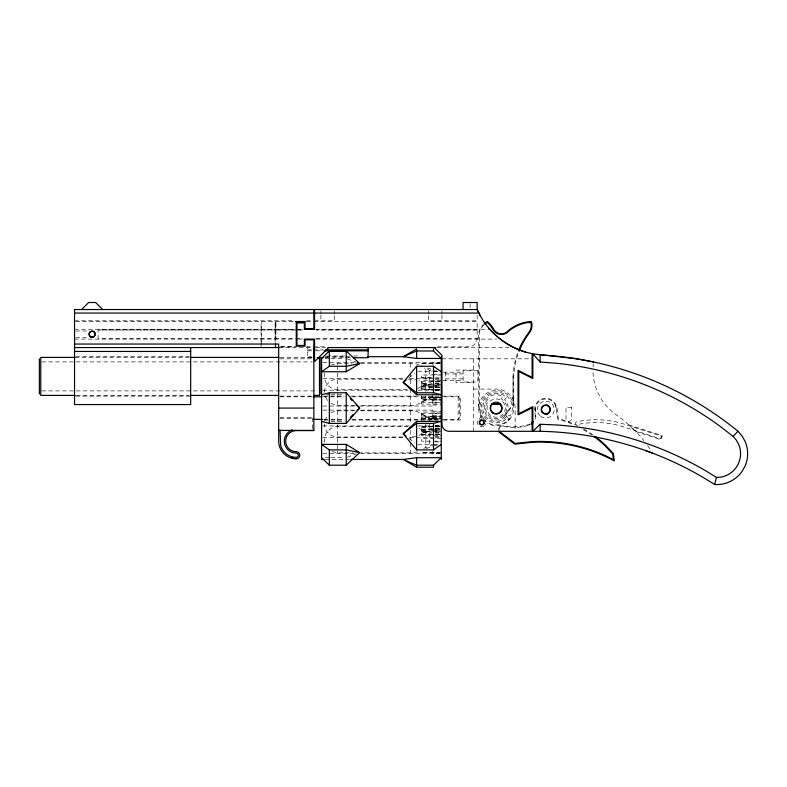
<?xml version="1.0" encoding="UTF-8"?>
<svg xmlns="http://www.w3.org/2000/svg" width="787" height="787" viewBox="0 0 787 787"><rect width="100%" height="100%" fill="white"/><g stroke="black" fill="none" stroke-linecap="round" stroke-linejoin="round"><path stroke-width="0.59" stroke-dasharray="3.94 2.95" d="M261.068 346.831L261.068 343.211M261.068 342.001L261.068 321.509M261.766 344.411L261.776 321.509M275.145 346.831L275.145 343.211M275.145 342.001L275.145 321.509L275.145 338.4L98.119 338.4L98.119 329.95L275.145 329.92L98.119 329.95M275.844 346.86L275.853 321.509L275.853 338.4L302.857 338.4M483.867 324.942A16.891 16.891 0 0 0 479.558 331.986L479.263 408.03L479.844 412.447L481.536 416.52A16.891 16.891 0 0 0 508.097 420.022L509.012 418.832L504.447 415.329L513.055 404.115L513.055 376.383A77.077 77.077 0 0 1 518.112 351.71M593.034 367.008L593.339 363.988M324.864 373.028C322.572 380.997 329.212 389.654 337.505 389.506L410.283 389.506M324.411 392.241C324.372 385.237 330.501 379.108 337.505 379.147L403.013 379.147M324.864 420.533L327.559 415.566M479.175 419.196L480.916 416.874M443.475 419.343L458.152 419.343L459.559 417.936L459.559 398.222L458.152 396.815L443.415 396.815M408.955 377.829L414.71 373.264M423.652 448.452L432.112 444.891L437.887 444.891M440.199 381.547C431.571 379.698 424.547 384.804 417.513 388.591M432.112 396.697L432.112 397.386C424.331 398.97 418.723 406.466 410.283 405.335L360.554 405.335M440.199 429.053C432.289 427.656 425.187 431.365 418.871 435.565M330.963 365.07L337.505 363.319L352.064 363.319M330.963 412.575L337.505 410.824L354.494 410.824M347.352 457.286L356.295 453.863M417.513 451.935L411.749 452.899L360.554 452.85M421.547 386.309L432.811 383.308M426.052 448.462L432.811 446.662M432.811 397.514L421.547 400.111L421.547 404.125L441.261 404.125M421.547 401.527L432.811 398.92M432.811 429.181L421.547 431.778L421.547 435.801L441.261 435.801M431.689 430.853L421.547 433.194L432.811 430.607M416.107 436.519L410.283 437.011M307.461 357.15L312.832 356.432M421.547 398.419L432.811 396.914M421.547 427.646L432.811 426.141M421.547 430.096L432.811 428.59M348.041 357.485L350.333 357.19M360.554 363.319L411.749 363.269L416.107 363.81L420.189 365.404M360.554 410.824L410.283 410.824C418.723 409.702 424.331 417.189 432.112 418.782L432.112 420.288M74.539 320.801L294.22 320.801M306.497 320.801L312.626 320.801M314.564 320.801L334.268 320.801L334.268 315.174M75.768 321.509L294.259 321.509M306.537 321.509L312.675 321.509M313.905 321.509L477.158 321.509L477.158 338.4A8.45 8.45 0 0 1 468.708 346.841L436.815 346.841M74.539 329.251L295.036 329.251M315.784 329.251L489.878 329.251M75.719 331.002L88.616 331.002M75.719 337.338L88.616 337.338M316.354 338.4L477.158 338.4M74.539 339.099L295.036 339.099M315.784 339.099L496.705 339.099M280.713 346.851L295.302 346.851M280.762 346.831L295.509 346.831M306.576 346.841L326.241 346.841M278.667 347.569L312.646 347.549M315.735 347.549L325.572 347.549M436.677 347.549L509.169 347.559M307.461 349.881L312.311 349.881M313.531 349.881L323.231 349.881M307.461 350.835L314.741 350.835M315.951 350.835L323.231 350.835M326.92 355.99L346.241 355.99M353.491 355.99L359.531 355.99M75.768 356.698L189.46 356.698M325.257 356.698L349.615 356.698M75.139 357.406L189.333 357.406M280.192 357.406L313.354 357.406M312.311 357.721L307.461 357.721L307.461 346.841M325.661 357.721L343.85 357.721M345.07 357.721L349.92 357.721M325.12 358.449L329.812 358.449M330.983 358.449L343.889 358.449M279.877 358.813L312.646 358.813M441.96 358.813L532.13 358.813M41.809 361.902L75.001 361.902M76.231 361.902L312.291 361.902M322.818 362.61L355.793 362.61M360.672 362.61L441.261 362.61M441.261 362.886L432.811 362.886L432.811 364.971M440.1 363.328L421.547 363.328L421.547 366.516M421.547 363.515L441.261 363.515M473.636 370.067L456.037 370.067L456.037 382.738L473.636 382.738M432.811 370.923L437.641 370.923M437.887 371.277L432.112 371.277L424.173 368.041M417.799 371.749L431.876 371.749M433.047 371.749L437.739 371.749M443.13 372.182L463.081 372.182M445.481 373.943L463.081 373.943M432.811 374.297L440.051 374.297M441.261 375.005L421.547 374.996L421.547 377.829L432.811 377.829M421.547 377.819L441.261 377.819M322.818 378.449L404.705 378.449M409.594 378.449L432.811 378.449M435.221 378.517L440.051 378.517M445.481 378.872L463.081 378.872M407.863 379.147L416.107 379.649M435.221 379.482L440.051 379.482M441.261 380.367L421.547 380.367L421.547 384.381L432.811 386.978M443.13 380.633L463.081 380.633M435.221 381.597L440.051 381.597M421.547 381.774L441.261 381.774M435.221 383.121L440.051 383.121M435.221 383.653L440.051 383.692M441.261 384.568L421.547 384.568L421.547 389.496L440.1 389.496M435.221 384.882L440.051 384.882M432.811 385.345L440.051 385.345M435.221 385.728L440.051 385.719M432.811 386.751L440.051 386.771M435.221 386.988L440.051 386.988M421.547 387.007L441.261 387.145M435.221 387.312L440.051 387.312M435.221 387.657L440.051 387.657M435.221 387.666L441.261 387.666M473.636 389.073L496.154 389.073A19.006 19.006 0 0 1 515.16 408.079L515.16 430.086M421.547 389.309L441.261 389.309M435.221 389.929L440.051 389.929M435.221 390.116L440.051 390.116M322.818 390.204L408.296 390.204M418.054 390.204L433.932 390.204M435.152 390.204L441.261 390.204M435.221 390.431L440.051 390.431M41.809 390.903L75.001 390.903M76.231 390.903L314.751 390.903M326.29 394.779L329.812 394.779M330.983 394.779L343.889 394.779M76.319 395.408L189.146 395.408M75.768 396.117L190.68 396.117M279.877 396.117L312.646 396.117M324.037 396.117L344.795 396.117M350.904 396.117L415.615 396.117M441.96 396.117L460.257 396.117L460.257 420.042L441.96 420.042M280.074 396.815L313.236 396.815M323.054 396.815L343.939 396.815M352.527 396.815L442.186 396.815M432.811 397.169L440.051 397.169M421.547 397.474L441.261 397.474L432.811 397.494M432.811 397.73L441.261 397.71M432.811 398.763L440.051 398.763M432.811 399.137L440.051 399.147M432.811 399.609L441.261 399.609M441.261 399.914L421.547 399.914L421.547 395.959M432.811 400.829L441.261 400.829M421.547 402.718L441.261 402.708M432.811 402.895L441.261 402.895M432.811 405.01L441.261 405.01M330.963 403.583L337.505 405.335L355.704 405.335M322.818 406.043L354.593 406.043M359.482 406.043L432.811 406.043L432.811 394.061M322.818 410.125L355.822 410.125M360.712 410.125L432.811 410.125L432.811 421.704M432.811 411.158L441.261 411.158M441.261 412.034L421.547 412.044L421.547 416.057L432.811 418.654M432.811 413.264L441.261 413.264M421.547 413.45L441.261 413.45M432.811 415.329L441.261 415.329M441.261 416.244L421.547 416.254L421.547 420.199M432.811 416.559L441.261 416.559M432.811 417.012L440.051 417.021M432.811 417.395L441.261 417.395M280.074 417.838L312.449 417.838L313.856 418.399M279.877 418.172L312.646 418.172M432.811 418.428L441.261 418.448M421.547 418.694L441.261 418.664M432.811 418.812L441.261 418.822M432.811 418.989L440.051 418.989M323.644 419.343L329.753 419.343M330.973 419.343L344.431 419.343M351.769 419.343L442.255 419.343M324.037 420.042L344.795 420.042M352.123 420.042L440.041 420.042M330.983 421.379L343.889 421.379M435.221 425.728L441.261 425.728M322.818 425.954L409.515 425.954M418.054 425.954L433.932 425.954M435.152 425.954L441.261 425.954M435.221 426.042L441.261 426.042M435.221 426.239L441.261 426.239M407.863 426.662L337.505 426.662C329.212 426.505 322.572 435.172 324.864 443.14M440.1 426.672L421.547 426.672L421.547 431.591L441.261 431.591M421.547 426.859L441.261 426.859M435.221 428.502L441.261 428.502M435.221 428.846L440.051 428.846M421.547 429.151L441.261 429.151M432.811 429.407L440.051 429.387M435.221 430.44L440.051 430.44M432.811 430.814L440.051 430.814M435.221 431.276L440.051 431.276M435.221 432.506L441.261 432.476M435.221 433.047L441.261 433.047M421.547 434.385L441.261 434.385M421.547 434.385L440.1 434.385M440.199 434.621C432.289 436.018 425.187 432.309 418.871 428.108M435.221 436.677L440.051 436.677M403.013 437.011L337.505 437.011C330.501 437.051 324.372 430.922 324.411 423.918M435.221 437.641L440.051 437.641M322.818 437.71L403.485 437.71M409.594 437.71L432.811 437.71M441.261 438.349L421.547 438.349L421.547 441.173L441.261 441.173M435.221 441.861L441.261 441.861M417.799 444.409L431.876 444.409M433.047 444.409L438.91 444.409M432.811 445.255L437.641 445.255M441.261 452.663L421.547 452.663L440.1 452.85M332.016 451.531L337.505 452.85L353.274 452.85M440.051 453.273L432.811 453.273L432.811 451.197M322.818 453.548L355.793 453.548M360.672 453.548L441.261 453.548M325.12 457.709L329.812 457.709M330.983 457.709L343.889 457.709M325.257 459.46L349.615 459.46M296.965 329.251L303.3 329.261M298.017 339.099L303.3 339.108M325.238 357.19L327.54 357.485M421.547 386.073L432.811 387.568M421.547 417.74L432.811 419.245M421.547 388.512L432.811 390.027M421.547 382.974L432.811 385.561M421.547 414.641L432.811 417.228M432.112 387.106L425.246 384.469L418.871 380.593M427.184 368.021L432.811 369.516M421.547 429.869L432.811 432.86M628.862 424.921L662.359 435.713L661.07 439.736L635.778 431.581L624.888 421.36L616.398 414.897A54.824 54.824 0 0 1 592.995 372.064M347.352 358.872L356.295 362.295M408.955 438.329L414.71 442.894M327.559 400.593L324.864 395.635M555.533 405.521L556.252 408.227M535.317 408.187L535.839 417.356A10.693 10.693 0 0 1 534.225 421.104M499.401 429.368L499.096 427.066L503.877 426.436L506.494 426.928A48.666 48.666 0 0 0 528.579 425.305M499.047 432.043L498.309 426.465L503.896 425.728A47.948 47.948 0 0 0 528.362 424.626L529.267 424.301A9.995 9.995 0 0 0 530.123 423.888M513.055 376.383L513.055 404.115M478.565 408.079L478.565 332.97A17.599 17.599 0 0 1 483.375 324.441M477.158 315.174L477.158 320.801L428.59 320.801L428.59 315.174M473.636 358.813L473.636 431.306M470.114 303.674L470.114 308.366M458.152 396.815L458.152 419.343M445.481 372.182L445.481 380.633M441.96 310.668L441.96 314.043M441.96 315.174L441.96 320.801M429.289 370.077L429.289 382.748M429.289 385.905L429.289 392.241M429.289 396.727L429.289 398.576M429.289 417.582L429.289 420.75M429.289 423.918L429.289 430.253M429.289 433.421L429.289 446.091M428.59 310.668L428.59 314.043M425.797 368.906L425.797 383.918M425.797 384.735L425.797 392.241M425.797 395.999L425.797 399.747M425.797 416.412L425.797 420.169M425.797 423.918L425.797 431.424M425.797 432.25L425.797 447.262M410.283 363.319L410.283 369.87M410.283 373.028L410.283 385.699M410.283 388.857L410.283 405.335M410.283 410.824L410.283 423.918M410.283 430.459L410.283 439.756M410.283 443.14L410.283 452.85M337.505 363.319L337.505 365.07M337.505 367.155L337.505 369.87M337.505 373.028L337.505 405.335M337.505 410.824L337.505 449.013M337.505 451.089L337.505 452.85M334.268 310.668L334.268 314.043M320.899 310.668L320.899 314.043M320.899 315.174L320.899 320.801M312.449 417.838L312.449 429.2M632.837 428.482A131.862 131.862 0 0 1 643.982 440.769M647.573 445.491A131.862 131.862 0 0 1 650.957 450.361M485.805 423.603A4.22 4.22 0 0 1 484.713 425.501M483.838 426.17A4.22 4.22 0 0 1 479.617 426.17M478.073 424.626A4.22 4.22 0 0 1 478.073 420.406M484.713 419.53A4.22 4.22 0 0 1 485.805 421.419M483.995 418.763A16.193 16.193 0 0 1 484.221 397.15A16.193 16.193 0 0 1 505.726 395.025A16.193 16.193 0 0 1 510.183 416.175L507.743 414.769A13.369 13.369 0 0 1 489.475 419.658A13.369 13.369 0 0 1 484.576 401.39A13.369 13.369 0 0 1 502.844 396.5L501.437 398.94A10.556 10.556 0 0 1 505.303 413.362A10.556 10.556 0 0 1 490.881 417.228A10.556 10.556 0 0 1 487.015 402.806L488.235 403.505A9.149 9.149 0 0 0 495.357 417.199A9.149 9.149 0 0 0 504.762 404.951A9.149 9.149 0 0 0 489.691 401.606L487.694 399.619A11.962 11.962 0 0 0 487.694 416.539A11.962 11.962 0 0 0 504.624 416.539A11.962 11.962 0 0 0 504.624 399.619L506.612 397.632A14.786 14.786 0 0 0 485.707 397.632A14.786 14.786 0 0 0 485.707 418.536A14.786 14.786 0 0 0 506.612 418.536L508.599 420.524L509.996 418.704L505.431 415.192L513.754 404.351L513.754 376.402A76.388 76.388 0 0 1 519.145 350.992M482.195 418.792A17.599 17.599 0 0 1 491.609 391.08A17.599 17.599 0 0 1 513.606 410.381A17.599 17.599 0 0 1 487.36 423.317M577.904 425.964A110.318 110.318 0 0 0 558.327 418.556L556.95 408.089A11.264 11.264 0 0 0 544.309 398.399A11.264 11.264 0 0 0 534.619 411.03L535.308 416.264A9.995 9.995 0 0 1 534.147 419.894M583.747 429.063A110.318 110.318 0 0 1 593.054 434.975M530.458 424.508A10.693 10.693 0 0 1 528.579 425.305M535.317 410.942A10.556 10.556 0 0 1 544.407 399.098A10.556 10.556 0 0 1 556.252 408.187L557.688 419.107L563.384 420.819A109.619 109.619 0 0 1 573.615 424.744M583.403 429.672A109.619 109.619 0 0 1 591.755 434.926M661.473 436.165L660.618 438.851L620.412 425.895A90.102 90.102 0 0 0 577.205 424.587A1.407 1.407 0 0 1 575.533 423.504A1.407 1.407 0 0 1 576.615 421.832A92.974 92.974 0 0 1 595.277 419.756L602.783 419.992A92.974 92.974 0 0 1 621.277 423.219L661.473 436.165M302.857 329.93L275.853 329.92L302.857 329.94M477.158 329.95L316.354 329.93L477.158 329.95M477.857 370.775L463.081 370.775L463.081 382.039L477.857 382.039L477.857 370.775M571.618 407.213L565.991 407.213L565.991 418.477A2.814 2.814 0 0 0 568.804 421.291A2.814 2.814 0 0 0 571.618 418.477L571.618 407.213M540.639 416.264A8.45 8.45 0 0 0 554.156 410.666A8.45 8.45 0 0 0 542.548 401.763A8.45 8.45 0 0 0 540.639 416.264"/><path stroke-width="1.18" d="M313.856 358.813L313.856 347.569M532.838 431.306L540.157 431.306A334.465 334.465 0 0 1 714.596 484.497L716.475 477.394L705.004 470.38A341.509 341.509 0 0 0 555.996 424.941L540.157 424.262L532.838 431.306L532.838 406.672L518.761 413.706L518.761 371.474L532.838 378.517L532.838 353.875L575.877 358.695L593.536 361.981M484.103 423.15L483.464 424.252M500.866 411.69L501.339 411.07M441.261 371.749L433.519 366.27L416.618 366.27L403.21 382.393L416.618 394.779L441.261 394.779L433.519 392.782L416.618 392.782L403.21 382.393L406.082 380.111M321.598 421.379L329.34 423.386L346.231 423.386L359.649 408.079L346.231 392.782L329.34 392.782L321.598 394.779M532.838 353.875L540.157 362L557.324 363.348A334.101 334.101 0 0 1 719.613 425.954L733.12 436.382L737.99 431.246L742.102 436.028L745.161 441.546A30.89 30.89 0 0 1 745.043 466.111L741.925 471.6A30.89 30.89 0 0 1 714.596 484.497M81.582 309.537L88.616 302.503L95.66 302.503L102.694 309.537M328.641 347.569L314.564 361.646L314.564 339.099L304.353 339.108L304.353 345.444L296.965 345.444L296.965 322.926L304.353 322.926L304.353 329.261L314.564 329.251L314.564 309.537L477.158 309.537A77.018 77.018 0 0 0 525.647 352.114L532.13 353.697L532.13 377.376L518.053 370.333L518.053 414.847L532.13 407.804L532.13 431.306L448.983 431.306A7.034 7.034 0 0 1 441.96 424.272L441.96 355.291L434.217 347.549M350.431 417.228L352.94 414.729M357.131 410.578L359.649 408.079L356.295 404.754M357.416 362.728L359.649 363.584L346.231 366.27L329.34 366.27L321.598 371.749L346.231 371.749L359.649 363.584L346.231 350.972L329.34 350.972L321.598 358.449L321.598 459.46L324.037 459.46M433.519 465.186L433.519 467.203L416.618 467.203L403.21 459.46L416.618 465.186L433.519 465.186L441.261 457.709L416.618 457.709L403.21 459.46L350.835 459.46M321.598 457.709L329.34 465.186L346.231 465.186L359.649 452.574L346.231 444.409L321.598 444.409L329.34 449.889L346.231 449.889L359.649 452.574M406.082 436.047L403.21 433.775L416.618 423.386L433.519 423.386L441.261 421.379L416.618 421.379L403.21 433.775L416.618 449.889L433.519 449.889L441.261 444.409M480.493 420.376L479.981 420.77A2.459 2.459 0 0 0 480.887 424.832A2.459 2.459 0 0 0 484.182 422.294A2.459 2.459 0 0 0 480.493 420.376L481.083 420.13M546.965 413.982L548.067 413.529M716.475 477.394L719.948 477.286A23.807 23.807 0 0 0 738.659 444.33L736.298 440.071L733.12 436.382M304.353 329.261L314.564 329.251M74.539 313.059L313.856 313.059M314.564 313.059L478.929 313.059M295.489 321.509L305.307 321.509M74.539 344.047L278.667 344.047L278.667 441.163A17.599 17.599 0 0 0 296.256 458.762A3.522 3.522 0 0 0 299.778 455.24A3.522 3.522 0 0 0 296.256 451.718A10.556 10.556 0 0 1 285.701 441.163A10.556 10.556 0 0 1 296.256 430.607L313.856 430.607L313.856 339.817L305.061 339.817L305.061 346.152L296.256 346.152L296.256 322.217L305.061 322.217L305.061 328.553L313.856 328.553L313.856 309.537L74.539 309.537L74.539 404.557L190.68 404.557L190.68 347.992M74.539 347.569L279.493 347.549M328.022 347.569L435.742 347.559M325.661 349.881L368.119 349.881M324.441 350.835L368.119 350.835M416.618 358.449L416.618 348.956L403.21 356.698L416.618 358.449L441.261 358.449L433.519 350.972L416.618 350.972L403.21 356.698L367.883 356.698M74.539 351.445L190.68 351.445M75.139 357.406L40.757 357.406L40.757 395.408L75.099 395.408M190.562 357.406L278.972 357.406M317.171 357.721L323.231 357.721M353.56 357.721L368.119 357.721L368.119 347.854M190.365 395.408L278.667 395.408M313.856 395.408L319.492 395.408L319.492 357.957M313.236 396.815L321.824 396.815M278.667 408.079L313.856 408.079M313.856 419.343L322.414 419.343M278.667 430.381L313.856 430.381M291.711 458.162L296.256 458.762M525.647 352.114C511.461 347.854 498.604 339.492 488.943 328.258M645.684 450.617L652.876 453.361M546.965 405.148L548.067 405.6M499.706 431.66L515.032 443.425L531.815 441.635A157.066 157.066 0 0 1 606.964 456.391L613.427 459.657L612.67 453.863L605.301 446.032A109.619 109.619 0 0 0 593.536 436.195M499.047 432.043L514.836 444.163L531.845 442.333A156.367 156.367 0 0 1 614.303 460.887L613.339 453.558L605.783 445.521A110.318 110.318 0 0 0 594.844 436.273M350.431 398.94L352.104 400.603M480.483 316.148L477.158 309.537L477.158 302.503L463.081 302.503L463.081 309.537M540.157 362L540.157 354.937A341.135 341.135 0 0 1 737.99 431.246M540.157 424.262L540.157 431.306M441.261 356.698L441.261 459.46M433.519 348.956L433.519 350.972M433.519 366.27L433.519 392.782M433.519 423.386L433.519 449.889M416.618 366.27L416.618 394.779M416.618 421.379L416.618 449.889M416.618 457.709L416.618 467.203M346.231 350.972L346.231 371.749M346.231 392.782L346.231 423.386M346.231 444.409L346.231 465.186M329.34 350.972L329.34 366.27M329.34 392.782L329.34 423.386M329.34 449.889L329.34 465.186M320.899 358.813L320.899 394.002M280.074 430.066L280.634 445.353A16.173 16.173 0 0 0 296.256 457.336A2.095 2.095 0 0 0 296.807 453.214L293.158 452.732A11.982 11.982 0 0 1 292.164 429.909M39.35 358.813L39.35 394.002M519.145 350.992A76.388 76.388 0 0 1 529.425 332.881A12.366 12.366 0 0 0 531.353 321.509A38.897 38.897 0 0 0 506.434 332.271A8.726 8.726 0 0 1 493.754 329.3A26.886 26.886 0 0 0 487.36 321.509A17.599 17.599 0 0 0 484.29 323.605M518.889 349.753A77.087 77.087 0 0 1 528.854 332.478L529.405 331.681A11.657 11.657 0 0 0 530.94 322.631L527.516 322.601A38.189 38.189 0 0 0 509.858 330.235L506.848 332.842A9.444 9.444 0 0 1 493.843 330.747L490.38 325.543L487.271 322.375L486.661 322.729A16.891 16.891 0 0 0 484.743 324.136M533.074 421.478A9.995 9.995 0 0 1 531.717 422.826M532.917 422.678A10.693 10.693 0 0 1 531.343 423.977M479.686 421.97L479.617 422.511A2.115 2.115 0 0 0 481.723 424.626A2.115 2.115 0 0 0 483.838 422.511A2.115 2.115 0 0 0 481.723 420.406L481.182 420.474A2.115 2.115 0 0 0 479.686 421.97M492.091 404.213L491.285 405.266A5.627 5.627 0 0 0 494.698 413.519A5.627 5.627 0 0 0 501.791 408.079L500.227 404.213L492.091 404.213M500.394 403.849L491.924 403.849L500.394 403.849M92.866 331.455L92.138 331.366A2.814 2.814 0 0 0 89.325 334.18A2.814 2.814 0 0 0 92.138 336.993A2.814 2.814 0 0 0 94.952 334.18L94.863 333.452A2.814 2.814 0 0 0 92.866 331.455M546.876 405.482L545.784 405.344A4.22 4.22 0 0 0 541.554 409.565A4.22 4.22 0 0 0 545.784 413.785A4.22 4.22 0 0 0 550.005 409.565L549.857 408.473A4.22 4.22 0 0 0 546.876 405.482M90.554 336.925A3.168 3.168 0 0 0 95.306 334.18A3.168 3.168 0 0 0 90.554 331.435A3.168 3.168 0 0 0 90.554 336.925M493.164 413.264A5.981 5.981 0 0 0 502.145 408.079A5.981 5.981 0 0 0 493.164 402.895A5.981 5.981 0 0 0 493.164 413.264M543.492 413.529A4.574 4.574 0 0 0 550.359 409.565A4.574 4.574 0 0 0 543.492 405.6A4.574 4.574 0 0 0 543.492 413.529"/></g></svg>
